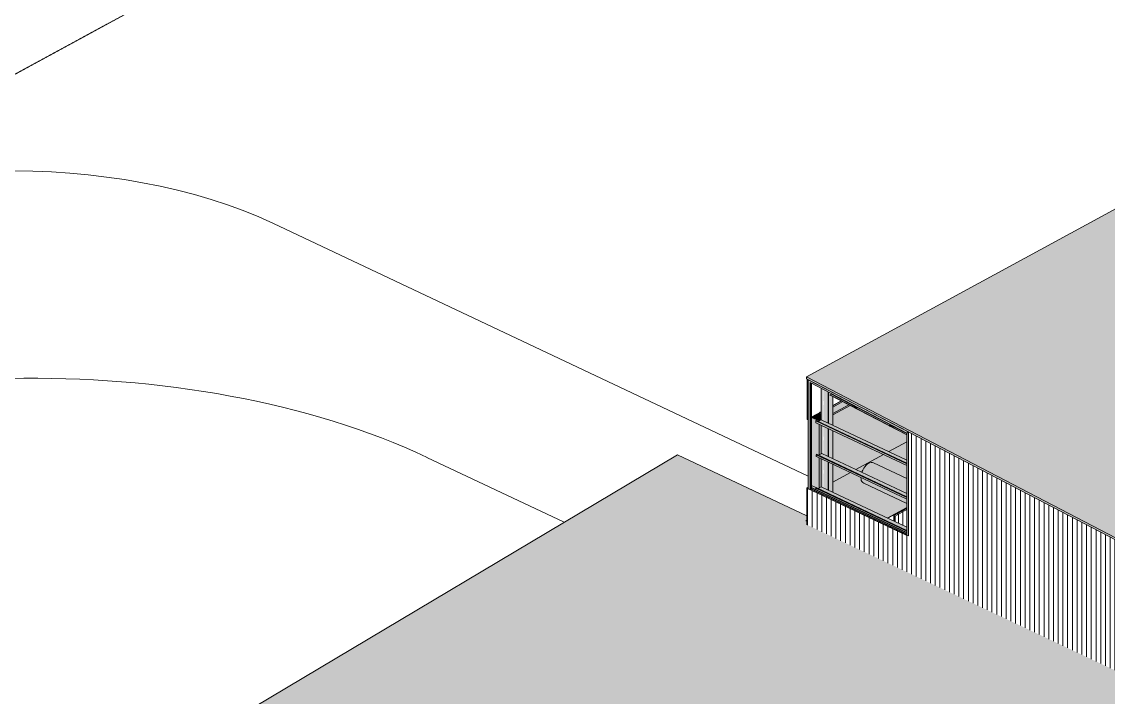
# Model space of a CAD drawing. Header units: inches. Extents: x 27328 to 52026, y -4075 to 4147.
# Drawn here: x 30011 to 31355, y 1094 to 1930 of the extents above; entities that cross this region are included whole.
import ezdxf

# ---------------------------------------------------------------- set-up
doc = ezdxf.new("R2010")
doc.units = ezdxf.units.IN
doc.header["$MEASUREMENT"] = 0
doc.linetypes.add('Hidden', pattern=[0.28125, 0.1875, -0.09375])
for name, color, linetype, lineweight in [('A-DOOR', 31, 'Continuous', 9), ('A-GLAZ-CWMG', 51, 'Continuous', 9), ('A-PROP-SBCK', 71, 'Hidden', 15), ('A-ROOF', 132, 'Continuous', 9), ('A-WALL', 113, 'Continuous', 9), ('A-WALL-PATT', 111, 'Continuous', 9), ('EOP-PR', 4, 'Continuous', 9), ('L-SITE-WALL', 31, 'Continuous', 9), ('M-HVAC-DUCT', 70, 'Continuous', 9), ('S-BEAM', 12, 'Continuous', 9), ('S-COLS', 52, 'Continuous', 9)]:
    doc.layers.add(name, color=color, linetype=linetype, lineweight=lineweight)

# ---------------------------------------------------------------- blocks, each defined once
blk = doc.blocks.new('Girt_Z - 10_D-1076032-Axon - Looking North East')
at = {"layer": 'S-BEAM'}
h = blk.add_hatch(color=256, dxfattribs=at)
h.paths.add_polyline_path([(31014.6, 1360.2), (31036.2, 1372), (31034.2, 1373), (31014.6, 1362.3), (31014.6, 1361.1)], flags=0)
h.paths.add_polyline_path([(31043, 1375.7), (31077.1, 1394.3), (31075.1, 1395.2), (31041, 1376.6)], flags=0)
h.paths.add_polyline_path([(31083.8, 1397.9), (31106, 1410), (31106, 1412), (31081.8, 1398.9)], flags=0)
for p, q in [((31083.8, 1397.9), (31106, 1410)), ((31042.9, 1375.6), (31077.1, 1394.3)), ((31014.6, 1360.2), (31036.2, 1372))]:
    blk.add_line(p, q, dxfattribs=at)
blk = doc.blocks.new('Girt_Z - 10_D-V5-Axon - Looking North East')
at = {"layer": 'S-BEAM'}
h = blk.add_hatch(color=256, dxfattribs=at)
h.paths.add_polyline_path([(30998.6, 1444.3), (31000, 1445.1), (31000, 1447.1), (30998.6, 1446.3)], flags=0)
h.paths.add_polyline_path([(31014.6, 1453), (31027, 1459.8), (31025.2, 1460.7), (31014.6, 1455), (31014.6, 1454.7)], flags=0)
h = blk.add_hatch(color=256, dxfattribs=at)
h.paths.add_polyline_path([(31000, 1443.6), (31000, 1445), (30998.6, 1444.2)], flags=0)
h.paths.add_polyline_path([(31014.6, 1445.7), (31033.8, 1456.2), (31027.1, 1459.7), (31014.6, 1452.9), (31014.6, 1446.4)], flags=0)
for points in [[(31014.6, 1445.4), (31034, 1456.1), (31033.8, 1456.2), (31014.6, 1445.6), (31014.6, 1445.4)], [(31014.6, 1443.4), (31036, 1455.1), (31034.1, 1456.1), (31014.6, 1445.4)], [(31000, 1443.5), (31000, 1443.6), (30998.6, 1444.1)]]:
    blk.add_hatch(color=256, dxfattribs=at).paths.add_polyline_path(points, flags=0)
for p, q in [((31025, 1460.8), (31014.6, 1455.1)), ((31025, 1460.8), (31014.6, 1455.1)), ((31025.2, 1460.7), (31014.6, 1455)), ((31027, 1459.8), (31014.6, 1453)), ((31014.6, 1443.4), (31036, 1455.1)), ((31000, 1447.2), (30998.5, 1446.4)), ((30998.9, 1446.6), (30998.5, 1446.4)), ((30998.5, 1446.4), (30998.5, 1444.3)), ((30998.6, 1446.3), (30999, 1446.5)), ((30999, 1446.5), (30998.6, 1446.3)), ((30998.6, 1444.3), (30998.6, 1446.3)), ((31000, 1445.1), (30998.6, 1444.3)), ((31000, 1443.6), (30998.6, 1444.2)), ((30998.6, 1444.1), (31000, 1443.5)), ((31000, 1447.2), (30998.9, 1446.6)), ((30999, 1446.5), (30998.9, 1446.6)), ((31000, 1447.1), (30999, 1446.5))]:
    blk.add_line(p, q, dxfattribs=at)
for points in [[(30998.5, 1444.3, 0), (30998.5, 1444.2, 0), (30998.6, 1444.1, 0)], [(30998.6, 1444.2, 0), (30998.6, 1444.2, 0), (30998.6, 1444.3, 0)]]:
    blk.add_polyline3d(points, dxfattribs=at)
blk = doc.blocks.new('Girt_Z - 10_D-1076415-Axon - Looking North East')
at = {"layer": 'S-BEAM'}
for points in [[(31106, 1341.1), (31106, 1341.9), (30994.5, 1394.7), (30994.1, 1394), (31059.9, 1362.9)], [(31106, 1339.1), (31106, 1341.1), (30994.1, 1394), (30994.1, 1392), (31079.7, 1351.5)], [(31106, 1341.9), (31106, 1345.8), (31000.8, 1395.6), (30997, 1393.5), (31061.7, 1362.9)], [(31106, 1345.8), (31106, 1345.9), (31069.9, 1362.9)], [(31106, 1339), (31106, 1339.1), (31081.5, 1350.6)]]:
    blk.add_hatch(color=256, dxfattribs=at).paths.add_polyline_path(points, flags=0)
for p, q in [((30994.1, 1394), (30994.5, 1394.7)), ((30994.1, 1392), (30994.1, 1394)), ((30994.1, 1394), (31106, 1341.1)), ((30994.2, 1391.9), (31106, 1339)), ((30994.5, 1394.7), (31106, 1341.9)), ((30997, 1393.5), (31000.8, 1395.6)), ((31106, 1345.9), (31000.9, 1395.6))]:
    blk.add_line(p, q, dxfattribs=at)
for points in [[(30994.2, 1391.9, 0), (30994.1, 1391.9, 0), (30994.1, 1392, 0)], [(31000.8, 1395.6, 0), (31000.9, 1395.6, 0), (31000.9, 1395.6, 0)]]:
    blk.add_polyline3d(points, dxfattribs=at)
blk = doc.blocks.new('Rectangular Mullion - Profile_Polycarbonate_Lower-817203-Axon - Looking North East')
at = {"layer": 'A-GLAZ-CWMG'}
for points in [[(31105.4, 1294.6), (31105.4, 1295.9), (30986.9, 1351.9), (30986.9, 1350.7), (31053.3, 1319.3)], [(31106, 1297.5), (31106, 1297.8), (30988.3, 1353.4), (30988.1, 1353.3), (31060, 1319.3)], [(31106, 1295.8), (31106, 1297.3), (30988.3, 1352.8), (30988.3, 1351.5), (31105.5, 1296.1)], [(31105.4, 1295.9), (31105.5, 1295.9), (31103.1, 1297)], [(31105.5, 1294.7), (31106, 1295), (31106, 1295.8), (31105.4, 1295.9), (31105.4, 1294.7)], [(31106, 1297.3), (31106, 1297.5), (31105.5, 1297.5)]]:
    blk.add_hatch(color=256, dxfattribs=at).paths.add_polyline_path(points, flags=0)
for p, q in [((30986.9, 1351.9), (30987, 1352)), ((30986.9, 1350.7), (30986.9, 1351.9)), ((30986.9, 1351.9), (31105.4, 1295.9)), ((30986.9, 1350.7), (31105.4, 1294.6)), ((30987, 1352), (31105.5, 1295.9)), ((30988.1, 1353.1), (30988.1, 1353.3)), ((30988.1, 1353.3), (31106, 1297.5)), ((30988.1, 1353.1), (31106, 1297.3)), ((30988.3, 1353.4), (31106, 1297.8)), ((30988.3, 1351.5), (30988.3, 1353)), ((30988.3, 1351.5), (31106, 1295.8)), ((31105.5, 1295.9), (31105.4, 1295.9)), ((31105.4, 1295.9), (31105.4, 1294.6)), ((31105.4, 1294.6), (31106, 1294.9)), ((31105.5, 1295.8), (31105.5, 1295.9)), ((31105.5, 1294.7), (31105.5, 1295.8)), ((31106, 1295), (31105.5, 1294.7))]:
    blk.add_line(p, q, dxfattribs=at)
blk = doc.blocks.new('Rectangular Mullion - Profile_Polycarbonate_Upper and left-1075928-Axon - Looking North East')
at = {"layer": 'A-GLAZ-CWMG'}
for points in [[(30986.3, 1351), (30986.3, 1483.4), (30984.2, 1486.9), (30984.2, 1351.9)], [(30987.9, 1351.6), (30987.9, 1482.6), (30986.4, 1483.2), (30986.4, 1352.4), (30987.3, 1351.9)], [(30986.3, 1351), (30986.4, 1351), (30986.3, 1352.8)]]:
    blk.add_hatch(color=256, dxfattribs=at).paths.add_polyline_path(points, flags=0)
h = blk.add_hatch(color=256, dxfattribs=at)
h.paths.add_polyline_path([(30988.2, 1351.4), (30988.3, 1351.5), (30988.1, 1351.5)], flags=0)
h.paths.add_polyline_path([(30988.1, 1353.3), (30988.3, 1353.4), (30988.3, 1482.4), (30988.1, 1482.5), (30988.1, 1353.4)], flags=0)
for p, q in [((30984.2, 1486.9), (30984.2, 1351.9)), ((30986.3, 1483.4), (30986.3, 1351)), ((30986.4, 1483.4), (30986.4, 1351)), ((30987.9, 1482.6), (30987.9, 1351.5)), ((30988.1, 1482.5), (30988.1, 1351.5)), ((30988.3, 1482.4), (30988.3, 1353.3)), ((30986.3, 1351), (30984.2, 1351.9)), ((30986.4, 1351), (30986.3, 1351)), ((30987.9, 1351.6), (30986.4, 1352.4))]:
    blk.add_line(p, q, dxfattribs=at)
blk = doc.blocks.new('Rectangular Mullion - Profile_Polycarbonate_right-1075929-Axon - Looking North East')
at = {"layer": 'A-GLAZ-CWMG'}
blk.add_hatch(color=256, dxfattribs=at).paths.add_polyline_path([(31108.1, 1293.4), (31108.1, 1422.3), (31106, 1420.9), (31106, 1294.3)], flags=0)
for p, q in [((31108.1, 1422.3), (31106, 1420.9)), ((31106, 1294.3), (31106, 1420.9)), ((31108.1, 1293.4), (31108.1, 1422.3)), ((31108.1, 1293.4), (31106, 1294.3))]:
    blk.add_line(p, q, dxfattribs=at)
blk = doc.blocks.new('Girt_Z - 8_D-943826-Axon - Looking North East')
at = {"layer": 'S-BEAM'}
for points in [[(31041, 1452.6), (31043.1, 1453.8), (31041.1, 1454.7), (31041, 1452.8)], [(31042.8, 1451.6), (31044.8, 1452.9), (31043.1, 1453.6), (31041.1, 1452.5)]]:
    blk.add_hatch(color=256, dxfattribs=at).paths.add_polyline_path(points, flags=0)
for p, q in [((31041, 1454.8), (31041, 1452.7)), ((31041, 1452.6), (31041.1, 1454.7)), ((31041.1, 1452.5), (31043.1, 1453.6)), ((31042.8, 1451.6), (31041.1, 1452.5)), ((31041.1, 1452.4), (31042.8, 1451.5)), ((31042.8, 1451.5), (31045.1, 1452.7)), ((31043.1, 1451.9), (31044.7, 1452.8)), ((31043.2, 1451.8), (31044.9, 1452.8)), ((31043.1, 1451.9), (31042.8, 1451.6)), ((31042.8, 1451.6), (31043.2, 1451.9)), ((31042.8, 1451.5), (31043.2, 1451.8)), ((31043.2, 1451.8), (31043.1, 1451.9))]:
    blk.add_line(p, q, dxfattribs=at)
for points in [[(31041, 1452.7, 0), (31041, 1452.6, 0), (31041, 1452.5, 0), (31041.1, 1452.4, 0)], [(31041.1, 1452.5, 0), (31041.1, 1452.6, 0), (31041, 1452.6, 0), (31041, 1452.6, 0)]]:
    blk.add_polyline3d(points, dxfattribs=at)
blk = doc.blocks.new('Girt_Z - 8_D-V44-Axon - Looking North East')
at = {"layer": 'S-BEAM'}
for points in [[(31084.9, 1429.7), (31087, 1430.9), (31085, 1431.8), (31084.9, 1429.9)], [(31086.6, 1428.8), (31088.7, 1430), (31087, 1430.8), (31084.9, 1429.6)]]:
    blk.add_hatch(color=256, dxfattribs=at).paths.add_polyline_path(points, flags=0)
for p, q in [((31084.9, 1431.9), (31084.8, 1429.8)), ((31084.9, 1429.7), (31085, 1431.8)), ((31084.9, 1429.6), (31086.9, 1430.7)), ((31086.6, 1428.8), (31084.9, 1429.6)), ((31084.9, 1429.5), (31086.7, 1428.6)), ((31087, 1429), (31086.6, 1428.8)), ((31086.6, 1428.8), (31087, 1429)), ((31086.7, 1428.6), (31088.7, 1429.8)), ((31086.7, 1428.6), (31087, 1428.9)), ((31087, 1429), (31088.7, 1430)), ((31087, 1428.9), (31088.8, 1429.9)), ((31087, 1428.9), (31087, 1429))]:
    blk.add_line(p, q, dxfattribs=at)
for points in [[(31084.8, 1429.8, 0), (31084.8, 1429.7, 0), (31084.9, 1429.6, 0), (31084.9, 1429.5, 0)], [(31084.9, 1429.6, 0), (31084.9, 1429.7, 0), (31084.9, 1429.7, 0), (31084.9, 1429.7, 0)]]:
    blk.add_polyline3d(points, dxfattribs=at)
blk = doc.blocks.new('overhead door - one-983186-Axon - Looking North East')
at = {"layer": 'A-DOOR'}
h = blk.add_hatch(dxfattribs=at)
h.set_pattern_fill('FP_19', color=256, style=0, pattern_type=2)
h.set_pattern_definition([(334.688, (31138.312, 1350.063), (5.455, 2.96875), [])])
h.paths.add_polyline_path([(31091.5, 1318.1), (31106, 1326), (31106, 1327.3), (31090.2, 1318.7)], flags=0)
h = blk.add_hatch(dxfattribs=at)
h.set_pattern_fill('FP_18', color=256, style=0, pattern_type=2)
h.set_pattern_definition([(90, (31085.124, 1197.026), (-5.852, 2.768), [])])
h.paths.add_polyline_path([(31091.5, 1311.1), (31091.5, 1318.1), (31090.2, 1318.7), (31090.2, 1311.7), (31090.7, 1311.5)], flags=0)
h = blk.add_hatch(dxfattribs=at)
h.set_pattern_fill('FP_17', color=256, style=0, pattern_type=2)
h.set_pattern_definition([(90, (31128.347, 1214.037), (-5.455, -2.969), [])])
h.paths.add_polyline_path([(31106, 1304.3), (31106, 1326), (31091.5, 1318.1), (31091.5, 1311.1), (31105.5, 1304.5)], flags=0)
for p, q in [((31090.2, 1318.7), (31106, 1327.3)), ((31091.5, 1318.1), (31090.2, 1318.7)), ((31090.2, 1318.7), (31090.2, 1311.7)), ((31106, 1326), (31091.5, 1318.1)), ((31091.5, 1318.1), (31091.5, 1311.1))]:
    blk.add_line(p, q, dxfattribs=at)
blk = doc.blocks.new('Girt_C - 8_D-1075950-Axon - Looking North East')
at = {"layer": 'S-BEAM'}
h = blk.add_hatch(color=256, dxfattribs=at)
h.paths.add_polyline_path([(31106, 1418.8), (31106, 1420.4), (31088.4, 1429.6), (31087, 1428.8), (31102, 1420.9)], flags=0)
h.paths.add_polyline_path([(31084.8, 1429.9), (31084.8, 1431.4), (31044.5, 1452.5), (31043.1, 1451.6), (31084.8, 1429.9)], flags=0)
h.paths.add_polyline_path([(31041, 1452.8), (31041, 1454.3), (31012.8, 1469), (31011.5, 1468.2), (31041, 1452.8)], flags=0)
h = blk.add_hatch(color=256, dxfattribs=at)
h.paths.add_polyline_path([(31106, 1420.5), (31105.9, 1421), (31088.7, 1429.7), (31088.5, 1429.6), (31105.2, 1420.9)], flags=0)
h.paths.add_polyline_path([(31084.9, 1431.5), (31084.8, 1432), (31044.8, 1452.6), (31044.7, 1452.5), (31084.8, 1431.5)], flags=0)
h.paths.add_polyline_path([(31041, 1454.4), (31041, 1454.9), (31012.9, 1469.5), (31013.1, 1469), (31041, 1454.4)], flags=0)
h = blk.add_hatch(color=256, dxfattribs=at)
h.paths.add_polyline_path([(31106, 1420.4), (31106, 1420.5), (31104.9, 1420.9)], flags=0)
h.paths.add_polyline_path([(31084.9, 1431.4), (31084.8, 1431.5), (31084.8, 1431.4)], flags=0)
h.paths.add_polyline_path([(31041, 1454.3), (31041, 1454.4), (31041, 1454.3)], flags=0)
h = blk.add_hatch(color=256, dxfattribs=at)
h.paths.add_polyline_path([(31106, 1418.7), (31106, 1418.8), (31101.7, 1420.9)], flags=0)
h.paths.add_polyline_path([(31084.9, 1429.7), (31084.8, 1429.9), (31084.9, 1429.7)], flags=0)
h.paths.add_polyline_path([(31041, 1452.6), (31041, 1452.8), (31041, 1452.6)], flags=0)
blk.add_hatch(color=256, dxfattribs=at).paths.add_polyline_path([(31106, 1418.5), (31106, 1418.7), (31101.4, 1420.9)], flags=0)
for p, q in [((31010.9, 1468.3), (31011, 1468.4)), ((31011.2, 1468), (31010.9, 1468.3)), ((31041.1, 1452.6), (31010.9, 1468.3)), ((31041, 1452.8), (31011, 1468.4)), ((31106, 1418.5), (31011.2, 1468)), ((31011.4, 1468.2), (31012.8, 1469)), ((31041, 1454.3), (31012.8, 1469)), ((31012.9, 1469.1), (31012.9, 1469.5)), ((31084.9, 1431.4), (31044.7, 1452.4)), ((31085, 1429.7), (31042.8, 1451.7)), ((31084.8, 1429.9), (31043.1, 1451.7)), ((31106, 1418.7), (31086.7, 1428.8)), ((31106, 1418.8), (31086.9, 1428.8)), ((31106, 1420.4), (31088.4, 1429.6))]:
    blk.add_line(p, q, dxfattribs=at)
blk.add_polyline3d([(31012.8, 1469, 0), (31012.9, 1469, 0), (31012.9, 1469.1, 0), (31012.9, 1469.1, 0)], dxfattribs=at)
blk = doc.blocks.new('Rectangular Mullion - Profile_Polycarbonate_Upper and left-1075933-Axon - Looking North East')
at = {"layer": 'A-GLAZ-CWMG'}
blk.add_hatch(color=256, dxfattribs=at).paths.add_polyline_path([(31106, 1420.9), (31108.1, 1422.3), (30984.2, 1486.9), (30986.3, 1483.4), (31050, 1450.1)], flags=0)
for p, q in [((31108.1, 1422.3), (30984.2, 1486.9)), ((31106, 1420.9), (30986.3, 1483.4)), ((31106, 1420.9), (31108.1, 1422.3))]:
    blk.add_line(p, q, dxfattribs=at)
blk = doc.blocks.new('L-Angle - L2X2X3_16-1030607-Axon - Looking North East')
at = {"layer": 'S-BEAM'}
for points in [[(30991.7, 1441.6), (30991.7, 1441.6), (30991.3, 1441.8)], [(30991.8, 1441.7), (30992.7, 1442.2), (30992.5, 1442.4), (30991.5, 1441.9)], [(30992.5, 1441.4), (30992.6, 1441.5), (30992.5, 1442), (30991.8, 1441.7)], [(30992.8, 1441.1), (30992.2, 1441.5), (30992.2, 1441.3)], [(30992.7, 1442.8), (30992.8, 1442.8), (30998.6, 1446)], [(30992.8, 1441.1), (30998.6, 1444.3), (30998.6, 1445.9), (30992.8, 1442.8)]]:
    blk.add_hatch(color=256, dxfattribs=at).paths.add_polyline_path(points, flags=0)
for p, q in [((31025.4, 1460.6), (31014.6, 1454.7)), ((30991.3, 1441.8), (30991.7, 1441.6)), ((30992.8, 1442.6), (30991.4, 1441.9)), ((30991.8, 1441.7), (30991.5, 1441.9)), ((30991.7, 1441.6), (30992.8, 1441.1)), ((30992.5, 1441.4), (30991.8, 1441.7)), ((30992.6, 1442.7), (30992.6, 1441.5)), ((31000, 1446.8), (30992.7, 1442.8)), ((30998.6, 1445.9), (30992.8, 1442.8)), ((30992.8, 1441.1), (30998.6, 1444.2)), ((30992.8, 1441.1), (30992.8, 1442.8))]:
    blk.add_line(p, q, dxfattribs=at)
for points in [[(30991.5, 1441.9, 0), (30991.4, 1441.9, 0), (30991.4, 1441.9, 0), (30991.4, 1441.9, 0), (30991.3, 1441.8, 0), (30991.3, 1441.8, 0), (30991.3, 1441.8, 0)], [(30992.6, 1441.3, 0), (30992.5, 1441.3, 0), (30992.5, 1441.4, 0)], [(30992.8, 1442.8, 0), (30992.8, 1442.8, 0), (30992.7, 1442.8, 0), (30992.7, 1442.8, 0), (30992.7, 1442.8, 0), (30992.7, 1442.7, 0), (30992.6, 1442.7, 0)], [(30992.6, 1441.5, 0), (30992.6, 1441.4, 0), (30992.6, 1441.4, 0), (30992.6, 1441.4, 0), (30992.6, 1441.4, 0)]]:
    blk.add_polyline3d(points, dxfattribs=at)
blk = doc.blocks.new('Girt_Z - 10_D-1076347-Axon - Looking North East')
at = {"layer": 'S-BEAM'}
for points in [[(31106, 1299.5), (31106, 1300.3), (30993.9, 1353.3), (30993.6, 1352.7), (31064.3, 1319.3)], [(31106, 1297.8), (31106, 1299.5), (30993.6, 1352.7), (30993.6, 1350.9), (31105.5, 1298)], [(31106, 1300.3), (31106, 1304.2), (31000.2, 1354.3), (30996.4, 1352.2), (31066, 1319.3)], [(31106, 1304.2), (31106, 1304.3), (31074.2, 1319.3)]]:
    blk.add_hatch(color=256, dxfattribs=at).paths.add_polyline_path(points, flags=0)
for p, q in [((30993.6, 1352.7), (30993.9, 1353.3)), ((30993.6, 1350.9), (30993.6, 1352.7)), ((30993.6, 1352.7), (31106, 1299.5)), ((30993.9, 1353.3), (31106, 1300.3)), ((30996.4, 1352.2), (31000.2, 1354.3)), ((31106, 1304.3), (31000.3, 1354.3))]:
    blk.add_line(p, q, dxfattribs=at)
blk.add_polyline3d([(31000.2, 1354.3, 0), (31000.3, 1354.3, 0), (31000.3, 1354.3, 0)], dxfattribs=at)
blk = doc.blocks.new('Girt_Z - 10_D-V114-Axon - Looking North East')
at = {"layer": 'S-BEAM'}
for points in [[(31106, 1382.7), (31106, 1383.5), (30993.9, 1436.5), (30993.6, 1435.9), (31055.6, 1406.5)], [(31106, 1380.7), (31106, 1382.7), (30993.6, 1435.9), (30993.6, 1433.8), (31051.3, 1406.5)], [(31106, 1383.5), (31106, 1387.4), (31000.2, 1437.4), (30996.4, 1435.3), (31057.3, 1406.5)], [(31106, 1387.4), (31106, 1387.4), (31065.6, 1406.5)], [(31106, 1380.6), (31106, 1380.7), (31105.3, 1380.9)]]:
    blk.add_hatch(color=256, dxfattribs=at).paths.add_polyline_path(points, flags=0)
for p, q in [((30993.6, 1435.9), (30993.9, 1436.5)), ((30993.6, 1433.8), (30993.6, 1435.9)), ((30993.6, 1435.9), (31106, 1382.7)), ((30993.6, 1433.7), (31106, 1380.6)), ((30993.9, 1436.5), (31106, 1383.5)), ((30996.4, 1435.3), (31000.2, 1437.4)), ((31106, 1387.4), (31000.3, 1437.4))]:
    blk.add_line(p, q, dxfattribs=at)
for points in [[(30993.6, 1433.7, 0), (30993.6, 1433.8, 0), (30993.6, 1433.8, 0)], [(31000.2, 1437.4, 0), (31000.3, 1437.4, 0), (31000.3, 1437.4, 0)]]:
    blk.add_polyline3d(points, dxfattribs=at)

msp = doc.modelspace()

# ---------------------------------------------------------------- hatches: boundary and pattern name
at = {"layer": 'A-ROOF'}
for points in [[(31941.3, 989.8), (34333.8, 2291.8), (33374.5, 2792.6), (30982, 1490.6), (31895.1, 1013.9)], [(31941.3, 987.3), (31941.3, 989.8), (30982, 1490.6), (30982, 1488.1), (31893.4, 1012.3)], [(30982.3, 1311.6), (30982.3, 1313.1), (30981, 1312.2), (30982.2, 1311.7)]]:
    msp.add_hatch(color=256, dxfattribs=at).paths.add_polyline_path(points, flags=0)
h = msp.add_hatch(color=256, dxfattribs=at)
h.paths.add_polyline_path([(31650.1, 403.2), (31708.4, 438), (31706.8, 438.8), (31706.8, 442), (31532.7, 524.4), (31532.7, 523.8), (31530.2, 522.3), (31380.5, 593.1), (31380.7, 665.6), (31818.2, 903.7), (31820.9, 902.4), (31820.9, 898), (31824.9, 896.2), (31825.1, 899.4), (31825.6, 899.9), (31826.2, 900.2), (31827.4, 900.2), (31828.4, 899.8), (31828.6, 899.4), (31828.7, 899), (31828.9, 899), (31828.9, 850.3), (31828.6, 849.8), (31828, 849.5), (31826.3, 849.3), (31825, 849.9), (31825, 850.1), (31824.9, 850.5), (31730.2, 794.3), (31730.2, 791.4), (31729.9, 790.9), (31729.3, 790.6), (31727.6, 790.4), (31726.8, 790.6), (31726.3, 791), (31726.1, 791.9), (31565.7, 696.8), (31565.7, 693.2), (31565.4, 692.7), (31564.8, 692.4), (31563.1, 692.2), (31562.3, 692.4), (31561.8, 692.8), (31561.7, 693.3), (31561.7, 694.5), (31459.1, 633.7), (31537.7, 596.5), (31537.9, 599.5), (31538.4, 600), (31539.1, 600.3), (31540.2, 600.3), (31541.1, 599.9), (31541.4, 599.5), (31541.5, 599.1), (31541.6, 599.1), (31541.6, 594.7), (31713.6, 513.3), (32049.1, 695.9), (32013.5, 712.7), (32013.5, 748.5), (32009.9, 746.5), (32002.8, 742.6), (32002.8, 740.8), (32002.2, 739.2), (32001.2, 737.9), (31999.9, 736.8), (31999.1, 736.2), (31997.3, 735.3), (31995.2, 734.5), (31992.9, 734), (31988.5, 733.6), (31985.8, 733.4), (31978.4, 729.3), (31932, 751.3), (31932, 784.9), (31925.4, 781.3), (31893.2, 796.5), (31893.4, 834.2), (31944, 861.7), (31976.1, 846.5), (31976.1, 833.5), (31994.1, 843.3), (31959.1, 859.8), (31959.1, 861.4), (31910.4, 884.4), (31904.9, 881.1), (31904.9, 880.2), (31896.3, 875.1), (30982.3, 1307.4), (30982.3, 1311.6), (30981, 1312.2), (30982.3, 1313.1), (30982.3, 1318.4), (30822.4, 1394.1), (30278.3, 1069.3), (31485.1, 498.6), (31468.9, 488.9), (31632.3, 411.7)], flags=0)
h.paths.add_polyline_path([(31716.2, 680.3), (31672.7, 700.9), (31672.7, 745.2), (31732.8, 777.9), (31765.5, 762.5), (31765.5, 800.5), (31825.6, 833.2), (31869.1, 812.6), (31869.1, 770), (31836.4, 750.4), (31809, 735.5), (31784.1, 747.2), (31782.4, 747.6), (31781, 748.1), (31779.8, 748.8), (31778.6, 749.9), (31776.3, 750.9), (31776.3, 714.5), (31746.4, 696.7), (31724.9, 685)], flags=0)
h.paths.add_polyline_path([(32138.9, 744.7), (32168.4, 760.8), (32138.9, 774.8), (32138.9, 745.3)], flags=0)
h.paths.add_polyline_path([(32057.4, 794.9), (32075.5, 804.8), (32057.4, 813.3), (32057.4, 795.8)], flags=0)
h.paths.add_polyline_path([(31824.9, 852.9), (31824.9, 855.1), (31822.7, 853.9), (31824.1, 853.3)], flags=0)
h.paths.add_polyline_path([(31824.9, 857.6), (31824.9, 893.7), (31820.9, 891.5), (31820.9, 859.5)], flags=0)
at = {"layer": 'A-WALL', "transparency": 33554573}
msp.add_hatch(color=256, dxfattribs=at).paths.add_polyline_path([(30983.7, 1486.9), (30984, 1487.1), (30982.9, 1487.6), (30982.6, 1487.4)], flags=0)
at = {"layer": 'A-WALL-PATT'}
h = msp.add_hatch(dxfattribs=at)
h.set_pattern_fill('FP_3', color=256, style=0, pattern_type=2)
h.set_pattern_definition([(90, (31849.355, 735.97), (-5.852, 2.768), [])])
h.paths.add_polyline_path([(31896.3, 875.1), (31896.3, 1010.8), (31108.1, 1422.3), (31108.1, 1293.4), (30982.3, 1352.8), (30982.3, 1307.4), (31893.4, 876.5)], flags=0)
h = msp.add_hatch(dxfattribs=at)
h.set_pattern_fill('FP_8', color=256, style=0, pattern_type=2)
h.set_pattern_definition([(90, (33241.33, 2656.78), (-131.605, -237.938), [41.364, -124.955]), (208.555, (33241.33, 2656.78), (-2e-05, -166.319), [74.721, -75.109]), (270, (33175.7, 2662.42), (-131.605, -237.938), [41.364, -124.955]), (208.555, (33241.33, 2698.14), (-2e-05, -166.319), [74.721, -75.109]), (270, (33175.53, 2662.33), (-131.605, -237.938), [41.364, -124.955]), (208.555, (33175.53, 2662.33), (-2e-05, -166.319), [74.721, -75.109]), (90, (33109.9, 2585.25), (-131.605, -237.938), [41.364, -124.955]), (208.555, (33175.53, 2620.97), (-2e-05, -166.319), [74.721, -75.109]), (90, (33208.6, 2680.54), (-131.605, -237.938), [41.364, -124.955]), (208.555, (33241.5, 2698.45), (-2e-05, -166.319), [37.458, -112.373]), (208.555, (33241.5, 2739.81), (-2e-05, -166.319), [37.458, -112.373]), (90, (33142.8, 2644.73), (-131.605, -237.938), [41.364, -124.955]), (208.555, (33208.43, 2680.45), (-2e-05, -166.319), [74.721, -75.109]), (270, (33208.43, 2721.82), (-131.605, -237.938), [41.364, -124.955]), (208.555, (33208.43, 2721.82), (-2e-05, -166.319), [74.721, -75.109]), (208.555, (33142.63, 2644.64), (-2e-05, -166.319), [37.264, -112.567]), (270, (33142.63, 2686), (-131.605, -237.938), [41.364, -124.955]), (208.555, (33142.63, 2686), (-2e-05, -166.319), [37.264, -112.567]), (90, (33241.33, 2739.93), (-131.605, -237.938), [41.364, -124.955]), (208.555, (33241.33, 2739.93), (-2e-05, -166.319), [74.721, -75.109]), (270, (33175.7, 2745.58), (-131.605, -237.938), [41.364, -124.955]), (208.555, (33241.33, 2781.3), (-2e-05, -166.319), [74.721, -75.109]), (270, (33175.53, 2745.49), (-131.605, -237.938), [41.364, -124.955]), (208.555, (33175.53, 2745.49), (-2e-05, -166.319), [74.721, -75.109]), (270, (33109.9, 2709.77), (-131.605, -237.938), [41.364, -124.955]), (208.555, (33175.53, 2704.13), (-2e-05, -166.319), [74.721, -75.109]), (90, (33208.6, 2763.7), (-131.605, -237.938), [41.364, -124.955]), (208.555, (33241.5, 2781.61), (-2e-05, -166.319), [37.458, -112.373]), (208.555, (33241.5, 2822.97), (-2e-05, -166.319), [37.458, -112.373]), (90, (33142.8, 2727.9), (-131.605, -237.938), [41.364, -124.955]), (208.555, (33208.43, 2763.61), (-2e-05, -166.319), [74.721, -75.109]), (270, (33208.43, 2804.97), (-131.605, -237.938), [41.364, -124.955]), (208.555, (33208.43, 2804.97), (-2e-05, -166.319), [74.721, -75.109]), (208.555, (33142.63, 2727.8), (-2e-05, -166.319), [37.264, -112.567]), (270, (33142.63, 2769.16), (-131.605, -237.938), [41.364, -124.955]), (208.555, (33142.63, 2769.16), (-2e-05, -166.319), [37.264, -112.567])])
h.paths.add_polyline_path([(31090, 1311.9), (31090, 1318.8), (31106, 1327.8), (31106, 1328.2), (31082.5, 1315.4), (31089.3, 1312.2)], flags=0)
at = {"layer": 'L-SITE-WALL'}
h = msp.add_hatch(color=256, dxfattribs=at)
h.paths.add_polyline_path([(31081.9, 1315.7), (31106, 1328.8), (31106, 1333.5), (31052.5, 1358.9), (31051.5, 1359.6), (31050.6, 1360.8), (31049.7, 1362.9), (31049.4, 1364.1), (31049.3, 1365.8), (31014.6, 1382.2), (31014.6, 1347.5), (31075.2, 1318.8)], flags=0)
h.paths.add_polyline_path([(30997.5, 1352.7), (31000, 1354.3), (31000, 1389.1), (30997.5, 1390.3), (30997.5, 1352.8)], flags=0)
h.paths.add_polyline_path([(31106, 1364.5), (31106, 1380.6), (31014.6, 1423.8), (31014.6, 1389.1), (31050.3, 1372.2), (31050.6, 1372.9), (31051.5, 1375.1), (31052.7, 1377.2), (31054, 1379.2), (31056.6, 1381.8), (31057.2, 1382.3), (31058.8, 1383.4), (31060.5, 1384.1), (31062.1, 1384.5), (31063.6, 1384.4), (31066, 1383.4), (31102.5, 1366.1)], flags=0)
h.paths.add_polyline_path([(31106, 1387.4), (31106, 1418.5), (31034.2, 1456), (31014.6, 1445.3), (31014.6, 1430.7), (31096.5, 1391.9)], flags=0)
h.paths.add_polyline_path([(30997.5, 1393.8), (31000, 1395.1), (30999.9, 1430.7), (30997.5, 1431.9), (30997.5, 1394)], flags=0)
for points in [[(30988.9, 1440.1), (30991.5, 1441.7), (30991.5, 1441.9), (30988.3, 1440.3)], [(30988.3, 1439.8), (30988.9, 1440.1), (30988.3, 1440.3)], [(30996.5, 1352.2), (30997.5, 1352.8), (30997.5, 1390.3), (30994.1, 1392), (30994.2, 1394.2), (30994.5, 1394.7), (30997, 1393.5), (30997.5, 1393.8), (30997.5, 1431.9), (30993.6, 1433.8), (30993.7, 1436.1), (30993.9, 1436.5), (30996.4, 1435.3), (30997.5, 1436), (30988.9, 1440.1), (30988.3, 1439.8), (30988.3, 1356.1), (30995.5, 1352.7)], [(30997.5, 1436), (31000, 1437.4), (31000, 1443.5), (30998.6, 1444.2), (30992.5, 1441.2), (30991.5, 1441.5), (30988.9, 1440.1), (30996.4, 1436.5)], [(31082.5, 1315.4), (31106, 1328.2), (31106, 1328.8), (31081.9, 1315.7)]]:
    msp.add_hatch(color=256, dxfattribs=at).paths.add_polyline_path(points, flags=0)
h = msp.add_hatch(color=256, dxfattribs=at)
h.paths.add_polyline_path([(31106, 1294.3), (31106, 1295), (31105.4, 1294.6)], flags=0)
h.paths.add_polyline_path([(30986.9, 1350.7), (30987.1, 1351.9), (30986.4, 1352.4), (30986.4, 1350.9)], flags=0)
h.paths.add_polyline_path([(30993.6, 1350.9), (30993.7, 1352.9), (30994.1, 1353.3), (30988.3, 1356.1), (30988.5, 1353.3), (30992.7, 1351.4)], flags=0)
h.paths.add_polyline_path([(30984.2, 1351.9), (30984.2, 1353.9), (30982.3, 1352.8), (30984.1, 1352)], flags=0)
at = {"layer": 'M-HVAC-DUCT'}
for points in [[(31106, 1345.9), (31106, 1361.1), (31058.8, 1383.4), (31057.2, 1382.3), (31055.6, 1380.9), (31054, 1379.2), (31052.7, 1377.2), (31051.5, 1375.1), (31050.3, 1372.2), (31105.5, 1346.1)], [(31106, 1361.1), (31106, 1364.5), (31063.6, 1384.4), (31062.1, 1384.5), (31060.5, 1384.1), (31058.8, 1383.4), (31103.5, 1362.3)], [(31106, 1333.5), (31106, 1339), (31049.3, 1365.8), (31049.7, 1362.9), (31049.8, 1362.3), (31050.6, 1360.8), (31051.5, 1359.6), (31052.7, 1358.8), (31105.5, 1333.8)]]:
    msp.add_hatch(color=256, dxfattribs=at).paths.add_polyline_path(points, flags=0)
at = {"layer": 'S-COLS'}
h = msp.add_hatch(color=256, dxfattribs=at)
h.paths.add_polyline_path([(31000, 1354.1), (31000.3, 1354.3), (31000.3, 1389), (31000, 1389.1), (31000, 1354.2)], flags=0)
h.paths.add_polyline_path([(31000, 1395.1), (31000.3, 1395.3), (31000.2, 1430.6), (31000, 1430.7), (31000, 1395.6)], flags=0)
h.paths.add_polyline_path([(31000, 1437.3), (31000.3, 1437.4), (31000.3, 1476.1), (31000, 1476.3), (31000, 1437.4)], flags=0)
h = msp.add_hatch(color=256, dxfattribs=at)
h.paths.add_polyline_path([(31002.5, 1353.2), (31002.5, 1388), (31000.3, 1389), (31000.5, 1354.2), (31002.4, 1353.3)], flags=0)
h.paths.add_polyline_path([(31002.5, 1394.8), (31002.4, 1429.6), (31000.3, 1430.6), (31000.3, 1395.3), (31001.1, 1395.5), (31001.2, 1395.4)], flags=0)
h.paths.add_polyline_path([(31002.5, 1436.4), (31002.5, 1475), (31000.3, 1476.1), (31000.5, 1437.3), (31002.3, 1436.5)], flags=0)
h = msp.add_hatch(color=256, dxfattribs=at)
h.paths.add_polyline_path([(31003.5, 1352.8), (31003.3, 1387.6), (31002.5, 1388), (31002.7, 1353.1), (31003.4, 1352.8)], flags=0)
h.paths.add_polyline_path([(31003.5, 1394.4), (31003.3, 1429.2), (31002.5, 1429.3), (31002.7, 1394.7), (31003.4, 1394.4)], flags=0)
h.paths.add_polyline_path([(31003.5, 1435.9), (31003.3, 1474.5), (31002.5, 1475), (31002.7, 1436.3), (31003.4, 1436)], flags=0)
h = msp.add_hatch(color=256, dxfattribs=at)
h.paths.add_polyline_path([(31008.8, 1350.2), (31008.8, 1385), (31003.5, 1387.5), (31003.6, 1352.7), (31008, 1350.6)], flags=0)
h.paths.add_polyline_path([(31008.8, 1391.8), (31008.8, 1426.5), (31003.5, 1429.1), (31003.5, 1394.3), (31008.6, 1391.9)], flags=0)
h.paths.add_polyline_path([(31008.8, 1433.4), (31008.8, 1471.7), (31003.5, 1474.5), (31003.6, 1435.9), (31008, 1433.8)], flags=0)
h = msp.add_hatch(color=256, dxfattribs=at)
h.paths.add_polyline_path([(31009.2, 1350.1), (31009.2, 1384.8), (31008.8, 1385), (31008.8, 1350.2)], flags=0)
h.paths.add_polyline_path([(31009.2, 1391.7), (31009.2, 1426.4), (31008.8, 1426.5), (31008.8, 1391.8)], flags=0)
h.paths.add_polyline_path([(31009.2, 1433.2), (31009.2, 1471.5), (31008.8, 1471.7), (31008.8, 1433.4)], flags=0)
h = msp.add_hatch(color=256, dxfattribs=at)
h.paths.add_polyline_path([(31014.6, 1347.5), (31014.6, 1382.2), (31009.2, 1384.8), (31009.2, 1350.1), (31010.4, 1349.5)], flags=0)
h.paths.add_polyline_path([(31014.6, 1389.1), (31014.6, 1423.8), (31009.2, 1426.4), (31009.2, 1391.7), (31010.1, 1391.2)], flags=0)
h.paths.add_polyline_path([(31014.6, 1430.7), (31014.6, 1466.3), (31010.9, 1468.3), (31011.1, 1468.3), (31011.5, 1468.2), (31012.9, 1469.1), (31012.9, 1469.6), (31009.2, 1471.5), (31009.2, 1433.2), (31010.1, 1432.8)], flags=0)

# ---------------------------------------------------------------- linework, layer by layer
at = {"layer": 'A-PROP-SBCK'}
msp.add_line((28813.5, 1218.3), (32388.8, 3164), dxfattribs=at)
at = {"layer": 'A-ROOF'}
for p, q in [((33374.5, 2792.6), (30982, 1490.6)), ((30982, 1490.6), (31941.3, 989.8)), ((30982, 1488.1), (30982, 1490.6)), ((31941.3, 987.3), (30982, 1488.1)), ((30822.4, 1394.1), (30278.3, 1069.3)), ((30982.3, 1318.4), (30822.4, 1394.1)), ((30981, 1312.2), (30982.3, 1313.1)), ((30981, 1312.2), (30982.3, 1311.6))]:
    msp.add_line(p, q, dxfattribs=at)
at = {"layer": 'A-WALL'}
for p, q in [((30982.6, 1487.4), (30982.9, 1487.6)), ((30982.6, 1437.8), (30982.6, 1487.4)), ((30982.6, 1487.4), (30983.7, 1486.9)), ((30984, 1487.1), (30983.7, 1486.9)), ((30983.7, 1486.9), (30983.7, 1437.3)), ((31024.9, 1460.9), (31014.6, 1455.2)), ((30988.3, 1439.8), (30992.7, 1442.2)), ((31000, 1447.3), (30988.4, 1441)), ((30984.2, 1438.7), (30982.6, 1437.8)), ((30983.7, 1437.3), (30982.6, 1437.8)), ((30983.7, 1437.3), (30984.2, 1437.5))]:
    msp.add_line(p, q, dxfattribs=at)
at = {"layer": 'EOP-PR'}
for p, q in [((30322.5, 1680.3), (30984.2, 1367.3)), ((30682.2, 1310.4), (30512.3, 1390.7))]:
    msp.add_line(p, q, dxfattribs=at)
for centre, major_axis in [((29995.2, 1502.2), (480, 0)), ((30021.4, 1123.6), (720, 0))]:
    msp.add_ellipse(centre, major_axis=major_axis, ratio=0.507323, start_param=0.820452, end_param=2.391248, dxfattribs=at)
at = {"layer": 'L-SITE-WALL'}
for p, q in [((31034.2, 1456), (31014.6, 1445.3)), ((30988.3, 1440.3), (30992.8, 1442.8)), ((30988.3, 1440.3), (30997.5, 1436)), ((30999.9, 1437.4), (30997.5, 1436)), ((30997.5, 1431.9), (30997.5, 1393.8)), ((31108.1, 1422.3), (31108.1, 1293.4)), ((30997.5, 1390.3), (30997.5, 1352.7)), ((30984.2, 1353.9), (30982.3, 1352.8)), ((31108.1, 1293.4), (30982.3, 1352.8)), ((30982.3, 1352.8), (30982.3, 1307.4)), ((30996.5, 1352.2), (30988.3, 1356.1)), ((31081.9, 1315.6), (31106, 1328.8)), ((31106, 1328.2), (31082.4, 1315.4)), ((31090, 1318.8), (31106, 1327.6)), ((31090, 1311.8), (31090, 1318.8))]:
    msp.add_line(p, q, dxfattribs=at)
at = {"layer": 'M-HVAC-DUCT'}
for p, q in [((31106, 1364.5), (31064.8, 1384)), ((31052.8, 1358.7), (31106, 1333.5))]:
    msp.add_line(p, q, dxfattribs=at)
for points in [[(31050.3, 1372.2, 0), (31050.6, 1372.9, 0), (31051.5, 1375.1, 0), (31052.7, 1377.2, 0), (31054, 1379.2, 0), (31055.6, 1380.9, 0), (31057.2, 1382.3, 0), (31058.8, 1383.4, 0)], [(31058.8, 1383.4, 0), (31060.5, 1384.1, 0), (31062.1, 1384.5, 0), (31063.6, 1384.4, 0), (31065, 1383.9, 0)], [(31052.8, 1358.7, 0), (31052.7, 1358.8, 0), (31051.5, 1359.6, 0), (31050.6, 1360.8, 0), (31049.8, 1362.3, 0), (31049.4, 1364.1, 0), (31049.3, 1365.8, 0)]]:
    msp.add_polyline3d(points, dxfattribs=at)
at = {"layer": 'S-COLS'}
for p, q in [((31000, 1476.3), (31000, 1437.4)), ((31000.3, 1476.1), (31000.3, 1437.6)), ((31008.8, 1433.5), (31008.8, 1471.7)), ((31009.2, 1471.5), (31009.2, 1433.4)), ((31014.6, 1466.3), (31014.6, 1430.6)), ((31000, 1430.7), (31000, 1395.1)), ((31000.3, 1430.6), (31000.3, 1395.3)), ((31008.8, 1391.9), (31008.8, 1426.5)), ((31009.2, 1426.4), (31009.2, 1391.8)), ((31014.6, 1423.8), (31014.6, 1389)), ((31000, 1389.1), (31000, 1354.1)), ((31000.3, 1389), (31000.3, 1354.3)), ((31008.8, 1350.3), (31008.8, 1385)), ((31009.2, 1384.8), (31009.2, 1350.2)), ((31014.6, 1382.2), (31014.6, 1347.5))]:
    msp.add_line(p, q, dxfattribs=at)

# ---------------------------------------------------------------- block references
at = {"layer": 'A-DOOR'}
msp.add_blockref('overhead door - one-983186-Axon - Looking North East', (0, 0), dxfattribs=at)
at = {"layer": 'A-GLAZ-CWMG'}
for name in ['Rectangular Mullion - Profile_Polycarbonate_Upper and left-1075928-Axon - Looking North East', 'Rectangular Mullion - Profile_Polycarbonate_Upper and left-1075933-Axon - Looking North East', 'Rectangular Mullion - Profile_Polycarbonate_right-1075929-Axon - Looking North East', 'Rectangular Mullion - Profile_Polycarbonate_Lower-817203-Axon - Looking North East']:
    msp.add_blockref(name, (0, 0), dxfattribs=at)
at = {"layer": 'S-BEAM'}
for name in ['Girt_C - 8_D-1075950-Axon - Looking North East', 'L-Angle - L2X2X3_16-1030607-Axon - Looking North East', 'Girt_Z - 10_D-V5-Axon - Looking North East', 'Girt_Z - 8_D-943826-Axon - Looking North East', 'Girt_Z - 10_D-V114-Axon - Looking North East', 'Girt_Z - 8_D-V44-Axon - Looking North East', 'Girt_Z - 10_D-1076032-Axon - Looking North East', 'Girt_Z - 10_D-1076415-Axon - Looking North East', 'Girt_Z - 10_D-1076347-Axon - Looking North East']:
    msp.add_blockref(name, (0, 0), dxfattribs=at)

doc.saveas('drawing.dxf')
